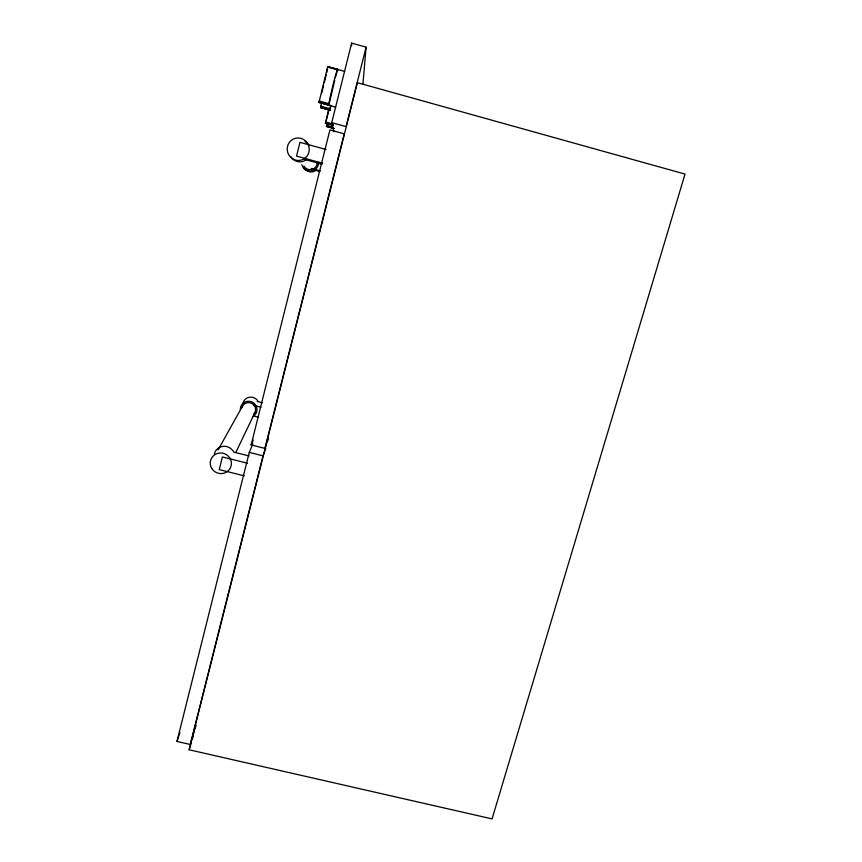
<?xml version="1.0" encoding="UTF-8"?>
<svg xmlns="http://www.w3.org/2000/svg" width="862" height="862" viewBox="0 0 862 862"><rect width="100%" height="100%" fill="white"/><g stroke="black" fill="none" stroke-linecap="round" stroke-linejoin="round"><path stroke-width="1.29" d="M335.727 107.2L318.994 102.276L327.711 66.665L337.624 69.294L337.602 70.361M320.998 107.136L320.675 107.696L321.332 103.559M328.961 109.873L325.502 123.255L328.778 109.054M362.913 84.293L366.102 47.173L351.631 43.1L331.73 122.663L333.863 131.692M334.003 128.427L326.472 126.552L327.194 122.921M329.122 104.744L328.81 105.326L334.736 80.198M320.804 107.524L329.92 110.261L330.642 106.134M321.688 93.021L323.606 85.263M324.252 82.677L326.17 74.929M326.817 72.343L327.84 66.557M335.383 77.591L337.624 69.294M194.155 731.676L190.276 744.488L176.979 741.449L249.269 452.399L252.932 443.747M251.133 444.943L329.93 129.893L344.25 133.836L264.936 448.412L251.133 444.943L253.223 440.051M190.276 744.488L263.05 455.858L265.776 448.337M366.102 47.173L346.071 126.617L331.73 122.663M189.134 749.789L357.374 82.666L685.021 174.092L492.062 818.9L189.134 749.789L191.45 742.117M192.226 739.553L193.379 735.717M194.931 729.112L196.094 725.265M176.979 741.449L179.91 732.517M264.936 448.412L266.293 444.684M267.198 442.206L268.556 438.489M235.994 452.119L254.786 412.823M319.102 102.643L319.446 102.061M218.118 449.878L242.524 406.056M244.334 475.856L219.26 469.618L222.385 456.957L247.502 463.228M249.269 452.399L263.05 455.858M233.656 452.087L249.086 455.944M257.285 401.466L262.447 402.78M253.611 405.355L261.024 407.23M253.579 416.023L258.514 417.273M311.268 168.456L320.158 170.87M314.662 170.04L319.63 171.398M326.008 149.471L299.933 142.338L296.539 156.13L322.571 163.23M304.448 159.373L322.151 164.2M325.545 122.027L332.29 123.891M325.459 122.609L333.314 124.774M325.427 123.018L333.422 125.238M325.437 123.234L333.325 125.41M326.579 125.41L332.883 127.145M326.493 125.971L332.786 127.705M326.461 126.358L334.144 128.481M319.112 100.973L328.885 103.677M319.026 101.738L328.778 104.442M323.078 103.074L326.698 104.076M318.994 102.276L328.734 104.97M319.252 102.47L328.939 105.153M320.696 106.145L329.995 108.72M320.599 106.866L329.898 109.431M322.151 107.448L329.058 109.366M320.567 107.362L329.844 109.927M320.599 107.642L329.92 110.261M327.711 66.665L344.692 71.374M327.528 67.02L337.333 69.768M351.631 43.1L351.642 45.74M306.786 159.33A10.969 10.678 70.7 0 1 290.602 156.421M304.997 141.487A10.969 10.678 70.7 0 1 308.973 145.495M317.27 162.39A7.37 7.198 71.5 0 1 303.866 166.064M315.309 170.859A8.598 8.394 71.6 0 1 303.79 167.734M318.66 162.39A8.792 8.588 71.5 0 1 301.775 164.664M214.401 453.821A10.322 10.01 16.4 0 1 233.203 451.214M241.866 407.715A7.004 6.842 19.7 0 1 252.006 403.459A7.004 6.842 19.7 0 1 253.708 414.245M242.987 403.071A8.178 7.984 20.1 0 1 257.878 401.024M240.326 409.504A8.361 8.167 19.7 0 1 247.017 401.38A8.361 8.167 19.7 0 1 256.423 406.562A8.361 8.167 19.7 0 1 252.986 416.486M328.982 105.067A18.555 0.711 -76.2 0 1 332.926 85.478A18.555 0.711 -76.2 0 1 337.581 70.565M330.081 109.991A17.649 0.646 -76.2 0 1 330.652 105.283M287.542 146.303A11.292 10.99 70.6 0 0 301.258 160.106A11.292 10.99 70.6 0 0 305.902 141.271A11.292 10.99 70.6 0 0 287.542 146.303M211.783 468.519A10.613 10.279 16.1 0 0 230.122 468.357A10.613 10.279 16.1 0 0 220.532 452.981A10.613 10.279 16.1 0 0 211.783 468.519"/></g></svg>
